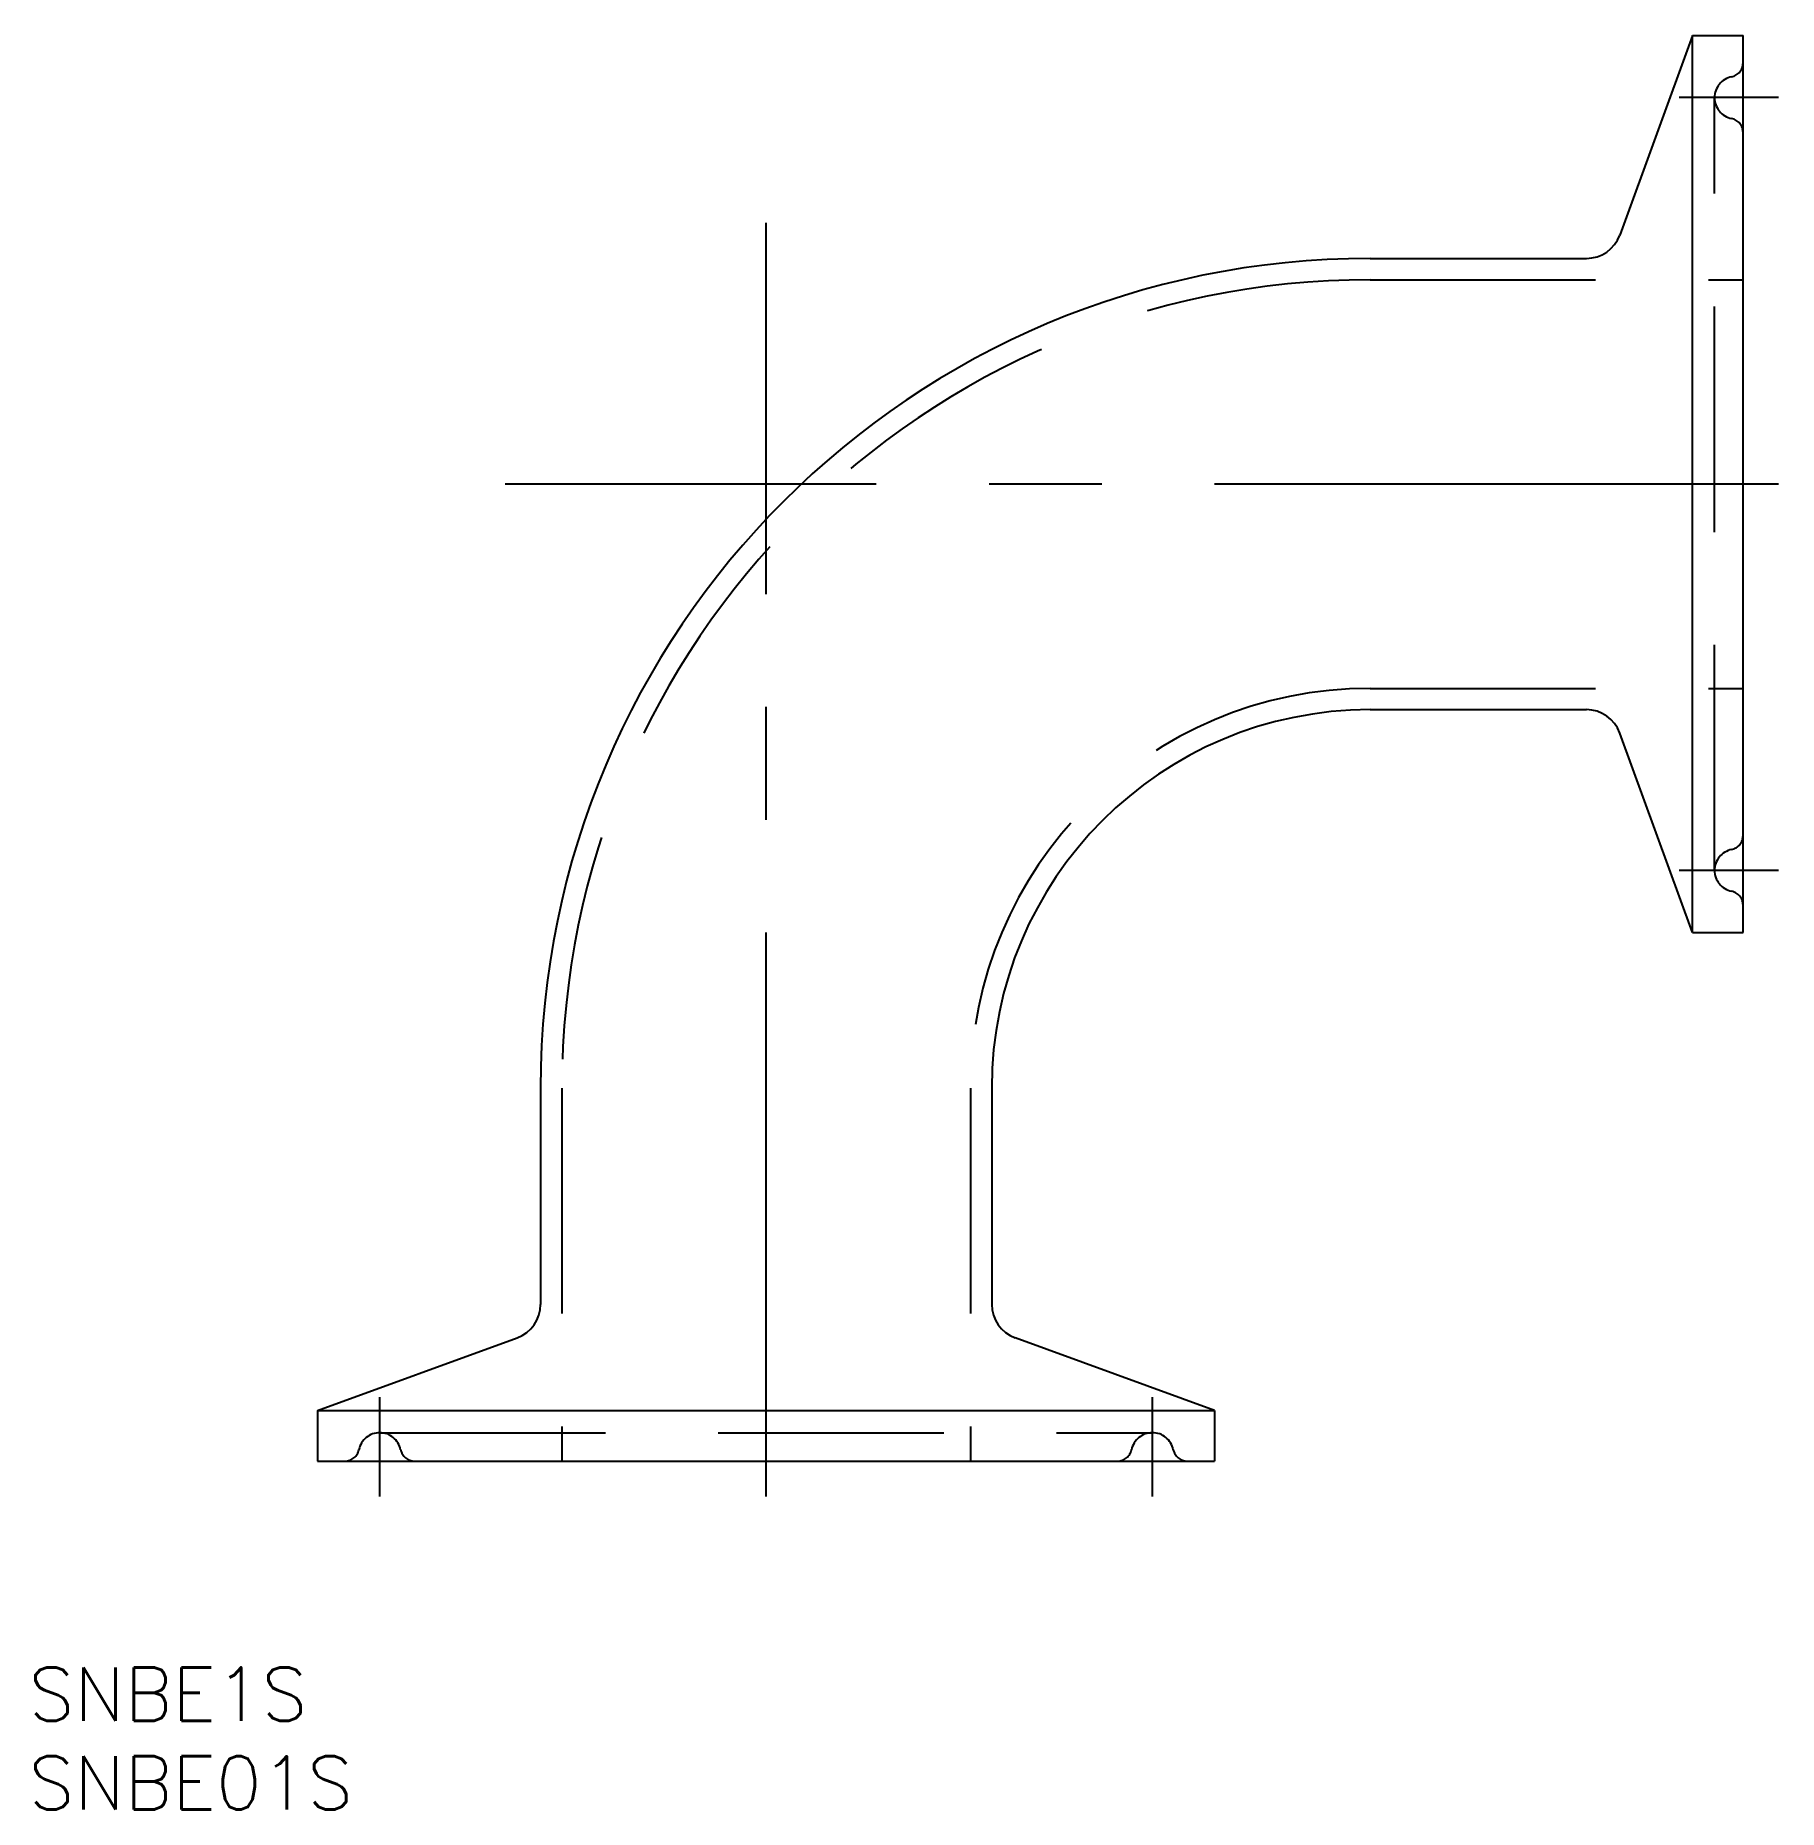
# Model space of a CAD drawing. Extents: x -41.1 to 57, y -19.6 to 80.2.
import ezdxf

# ---------------------------------------------------------------- set-up
doc = ezdxf.new("R2010")
doc.units = 0
doc.linetypes.add('CENTER', pattern=[50.8, 31.75, -6.35, 6.35, -6.35])
doc.linetypes.add('DASHED', pattern=[19.05, 12.7, -6.35])
doc.layers.get('0').update_dxf_attribs({"linetype": 'CONTINUOUS'})
doc.layers.add('CENTER', color=1, linetype='CENTER')
doc.styles.get("Standard").update_dxf_attribs({"font": 'txt.shx', "height": 3, "bigfont": 'bigfont.shx'})

msp = doc.modelspace()

# ---------------------------------------------------------------- linework, layer by layer
at = {"color": 7, "linetype": 'CONTINUOUS'}
for p, q in [((52.15, 80.25), (48.061, 69.016)), ((52.15, 29.75), (52.15, 80.25)), ((52.15, 80.25), (55, 80.25)), ((55, 29.75), (55, 80.25)), ((34, 67.7), (46.182, 67.7)), ((34, 42.3), (46.182, 42.3)), ((52.15, 29.75), (48.061, 40.984)), ((52.15, 29.75), (55, 29.75)), ((-12.7, 21), (-12.7, 8.818)), ((12.7, 21), (12.7, 8.818)), ((-25.25, 2.85), (-14.016, 6.939)), ((25.25, 2.85), (14.016, 6.939)), ((-25.25, 2.85), (25.25, 2.85)), ((-25.25, 2.85), (-25.25, 0)), ((25.25, 2.85), (25.25, 0)), ((-25.25, 0), (25.25, 0))]:
    msp.add_line(p, q, dxfattribs=at)
at = {"color": 3, "linetype": 'DASHED'}
for p, q in [((53.4, 33.25), (53.4, 76.75)), ((34, 66.5), (55, 66.5)), ((34, 43.5), (55, 43.5)), ((-11.5, 21), (-11.5, 0)), ((11.5, 21), (11.5, 0)), ((-21.75, 1.6), (21.75, 1.6))]:
    msp.add_line(p, q, dxfattribs=at)
for centre, radius, start, end in [((54.6, 76.75), 1.2, 101.53696, 258.46304), ((54.2, 78.71), 0.8, 281.53696, 0), ((54.2, 74.79), 0.8, 0, 78.46304), ((34, 21), 45.5, 90, 180), ((34, 21), 22.5, 90, 180), ((54.2, 35.21), 0.8, 281.53696, 0), ((54.6, 33.25), 1.2, 101.53696, 258.46304), ((54.2, 31.29), 0.8, 0, 78.46304), ((-21.75, 0.4), 1.2, 11.53696, 168.46304), ((21.75, 0.4), 1.2, 11.53696, 168.46304), ((-23.71, 0.8), 0.8, 270, 348.46304), ((-19.79, 0.8), 0.8, 191.53696, 270), ((19.79, 0.8), 0.8, 270, 348.46304), ((23.71, 0.8), 0.8, 191.53696, 270)]:
    msp.add_arc(centre, radius, start, end, dxfattribs=at)
at = {"color": 7, "linetype": 'CONTINUOUS'}
for centre, radius, start, end in [((46.182, 69.7), 2, 270, 340), ((34, 21), 46.7, 90, 180), ((34, 21), 21.3, 90, 180), ((46.182, 40.3), 2, 20, 90), ((-14.7, 8.818), 2, 290, 0), ((14.7, 8.818), 2, 180, 250)]:
    msp.add_arc(centre, radius, start, end, dxfattribs=at)
at = {"layer": 'CENTER', "color": 1, "linetype": 'CENTER'}
for p, q in [((57, 76.75), (51.4, 76.75)), ((0, -2), (0, 69.7)), ((57, 55), (-14.7, 55)), ((57, 33.25), (51.4, 33.25)), ((-21.75, -2), (-21.75, 3.6)), ((21.75, -2), (21.75, 3.6))]:
    msp.add_line(p, q, dxfattribs=at)

# ---------------------------------------------------------------- texts
at = {"color": 7, "linetype": 'CONTINUOUS'}
for s, p in [('SNBE1S', (-41.52, -14.613)), ('SNBE01S', (-41.52, -19.613))]:
    msp.add_text(s, height=3, dxfattribs=at).set_placement(p)

doc.saveas('drawing.dxf')
